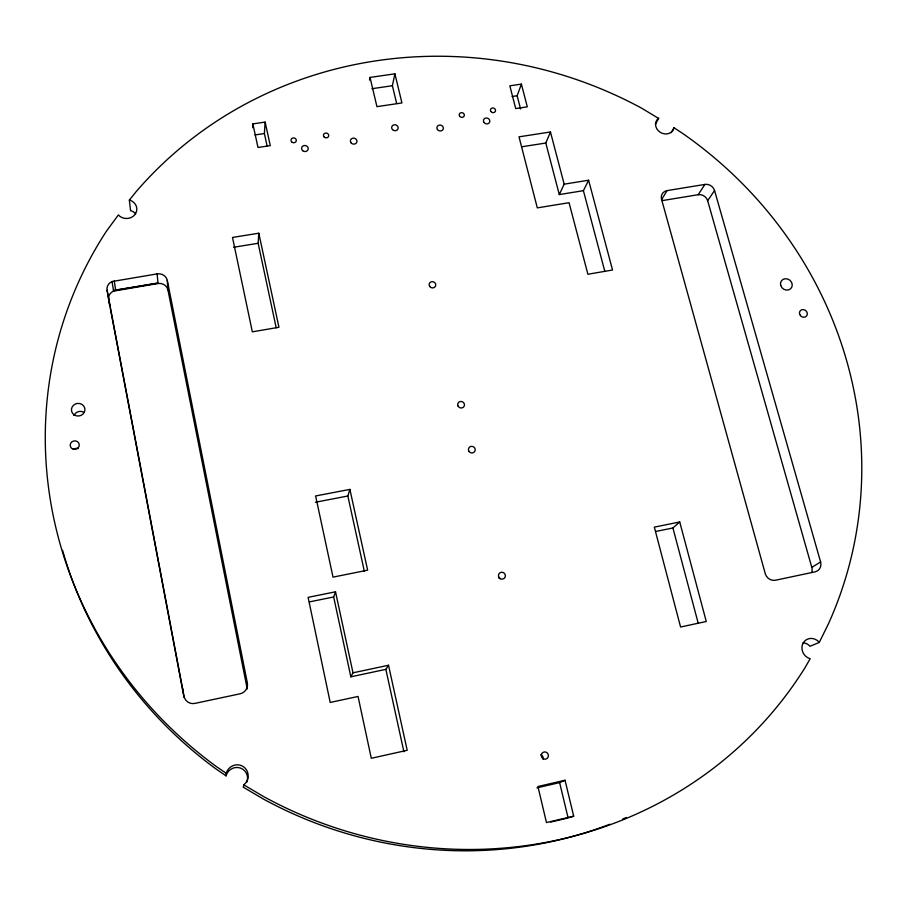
<?xml version="1.0" encoding="UTF-8"?>
<svg xmlns="http://www.w3.org/2000/svg" width="907" height="907" viewBox="0 0 907 907"><rect width="100%" height="100%" fill="white"/><g stroke="black" fill="none" stroke-linecap="round" stroke-linejoin="round"><path stroke-width="1.36" d="M252.679 127.717L252.872 123.896L265.127 122.082L270.286 145.63L257.985 147.478L252.872 123.896M267.077 145.846L264.39 133.533L265.127 122.082M276.204 327.801L258.144 243.291L258.801 233.212L232.498 237.441L252.339 331.837L278.948 327.268L258.801 233.212M62.572 550.368A406.019 387.459 26.6 0 0 216.501 769.329L226.104 775.87L226.512 772.458A11.349 11.065 -53.4 0 1 243.416 766.698A11.349 11.065 -53.4 0 1 244.198 784.498L243.223 787.163L262.724 798.682A406.019 387.459 26.6 0 0 609.844 824.248M246.965 689.195A9.081 8.923 -35 0 0 246.817 686.871L247.35 682.982L167.285 280.388A8.707 8.038 1.7 0 0 157.16 273.891L112.06 281.533A8.775 8.084 -0.9 0 0 107.105 290.274L109.985 306.725L108.659 299.741A8.651 7.982 -1.1 0 1 113.534 291.113L112.06 281.533M803.069 642.791A10.431 9.58 55.8 0 1 810.053 646.272L819.27 642.428L828.295 624.129A412.073 392.652 26.6 0 0 682.552 133.363L674.003 127.762L673.89 128.454A9.58 8.492 28.4 0 1 660.081 132.218A9.58 8.492 28.4 0 1 658.425 118.318L641.6 108.16A412.073 392.652 26.6 0 0 135.835 192.023L129.35 200.084L130.563 210.696L131.356 210.877A10.226 9.319 1.8 0 1 135.631 213.723M369.546 80.065L370.022 77.424L394.919 73.818L401.926 102.945L376.949 106.652L370.022 77.424M396.665 103.523L392.391 85.723L394.919 73.818M226.104 775.87L226.297 774.997A11.179 10.895 -53.7 0 1 240.389 768.048A11.179 10.895 -53.7 0 1 246.953 782.061M364.399 571.535L347.846 496.004L349.887 489.395L315.613 495.959L333.016 577.135L367.63 570.174L349.887 489.395M350.839 676.815L333.663 596.976L335.522 591.795L308.119 597.35L330.205 702.449L358.05 696.451L371.292 758.286L407.198 750.293L388.525 665.262L352.993 672.813L350.839 676.815L385.849 669.355L388.525 665.262M520.573 108.965L517.16 95.745L521.389 84.113L509.836 85.825L515.709 108.579L527.296 106.833L521.389 84.113M559.29 194.574L545.81 143.034L550.458 131.98L519.008 136.832L537.307 207.873L569.04 202.703L587.895 274.243L612.542 270.014L588.609 180.232L564.165 184.166L559.29 194.574L583.405 190.674L588.609 180.232M655.432 124.27L658.799 118.091M671.203 132.649L674.003 127.762M661.543 199.699L667.11 190.595L704.932 184.416A8.061 7.188 31.5 0 1 714.557 190.504L820.608 561.977A8.639 7.914 50.6 0 1 815.076 571.841L775.508 580.231A8.673 7.993 50.6 0 1 765.259 573.666L661.532 199.211A8.095 7.256 30.3 0 1 667.11 190.595M662.223 200.617L698.175 194.699L704.932 184.416M811.901 571.625A8.514 7.812 50.8 0 0 811.799 567.363L707.664 200.708L714.557 190.504M655.784 531.457L672.915 527.976L679.728 521.978L706.258 621.488L680.579 627.02L654.332 527.126L679.728 521.978M811.799 567.363L820.608 561.977M536.933 787.843L559.63 782.616L565.038 780.258L573.689 816.175L569.233 817.615M113.534 291.113L157.977 283.528A8.571 7.936 1.5 0 1 167.942 289.934L246.817 686.871M573.689 816.175L546.467 822.558L537.93 786.505L565.038 780.258M550.696 822.071L568.122 817.978L559.63 782.616M309.366 601.908L333.663 596.976M315.421 502.24L347.846 496.004M233.575 247.26L258.144 243.291M521.514 146.809L545.81 143.034M254.992 134.939L264.39 133.533M512.092 96.505L517.16 95.745M371.938 88.705L392.391 85.723M129.35 200.084L130.166 200.277A10.374 9.433 2 0 1 134.837 214.664A10.374 9.433 2 0 1 118.375 214.948L106.47 231.126A412.073 392.652 26.6 0 0 216.558 766.698L226.319 773.354M243.711 784.816L263.529 796.516A412.073 392.652 26.6 0 0 804.928 667.801L810.223 658.641L809.418 658.471A10.578 9.716 55.6 0 1 803.239 642.938A10.578 9.716 55.6 0 1 818.953 641.986L819.27 642.428M583.405 190.674L604.754 271.148M672.915 527.976L698.243 623.381M550.458 131.98L564.165 184.166M385.849 669.355L403.898 751.756M335.522 591.795L352.993 672.813M107.105 290.274L184.064 696.338A9.331 9.093 -34.9 0 0 194.88 703.401L240.117 693.798A9.229 9.059 -33.9 0 0 247.35 682.982M110.257 308.119L184.019 697.426M114.248 280.898L115.688 290.478M182.556 688.379L183.021 692.2M157.16 273.891L157.977 283.528M167.285 280.388L167.942 289.934M626.329 817.479A406.019 387.459 26.6 0 1 622.565 819.1M698.175 194.699A7.948 7.109 31.6 0 1 707.664 200.708M73.977 449.316A4.478 4.206 -10.8 0 1 78.376 448.534M73.966 415.519A6.666 6.236 -8.5 0 1 84.045 412.424M540.753 754.873A3.605 3.469 69 0 1 543.123 759.363M498.567 577.804A3.458 3.345 42.4 0 1 500.063 578.779M115.62 290.036L113.466 290.659L157.943 283.075L115.62 290.036M73.15 449.158A4.546 4.263 -10.4 0 0 79.204 444.328A4.546 4.263 -10.4 0 0 71.846 441.89A4.546 4.263 -10.4 0 0 73.15 449.158M74.272 414.941A6.768 6.326 -8.1 0 0 84.907 410.168A6.768 6.326 -8.1 0 0 75.349 404.012A6.768 6.326 -8.1 0 0 74.272 414.941M780.712 285.422A6.122 5.476 37 0 0 790.621 288.777A6.122 5.476 37 0 0 787.764 279.039A6.122 5.476 37 0 0 780.712 285.422M799.747 314.514A4.104 3.673 38.6 0 0 806.527 316.033A4.104 3.673 38.6 0 0 803.863 309.661A4.104 3.673 38.6 0 0 799.747 314.514M483.975 122.422A3.243 2.914 20.9 0 0 489.519 122.422A3.243 2.914 20.9 0 0 486.401 117.989A3.243 2.914 20.9 0 0 483.975 122.422M437.435 129.497A3.265 2.948 18.8 0 0 443.024 129.497A3.265 2.948 18.8 0 0 439.918 125.03A3.265 2.948 18.8 0 0 437.435 129.497M302.655 150.664A3.333 3.016 12 0 0 308.142 149.292A3.333 3.016 12 0 0 303.913 145.585A3.333 3.016 12 0 0 302.655 150.664M350.918 142.648A3.311 2.993 14.5 0 0 356.61 142.637A3.311 2.993 14.5 0 0 353.515 138.113A3.311 2.993 14.5 0 0 350.918 142.648M541.468 754.454A3.651 3.515 68.4 0 0 545.708 759.114A3.651 3.515 68.4 0 0 547.409 753.105A3.651 3.515 68.4 0 0 541.468 754.454M468.806 451.085A3.435 3.277 28.2 0 0 474.701 451.493A3.435 3.277 28.2 0 0 471.912 446.335A3.435 3.277 28.2 0 0 468.806 451.085M392.527 129.622A3.288 2.959 16.6 0 0 398.037 128.794A3.288 2.959 16.6 0 0 394.228 124.781A3.288 2.959 16.6 0 0 392.527 129.622M458.092 406.143A3.413 3.231 25.2 0 0 463.953 406.563A3.413 3.231 25.2 0 0 461.187 401.461A3.413 3.231 25.2 0 0 458.092 406.143M429.748 286.499A3.356 3.118 20.1 0 0 435.473 286.181A3.356 3.118 20.1 0 0 432.083 281.635A3.356 3.118 20.1 0 0 429.748 286.499M498.544 576.376A3.503 3.39 42 0 0 504.292 578.269A3.503 3.39 42 0 0 502.886 572.419A3.503 3.39 42 0 0 498.544 576.376M490.857 111.459A2.596 2.324 21.1 0 0 495.279 111.493A2.596 2.324 21.1 0 0 492.818 107.944A2.596 2.324 21.1 0 0 490.857 111.459M459.509 115.971A2.596 2.336 19.7 0 0 463.965 116.379A2.596 2.336 19.7 0 0 461.867 112.649A2.596 2.336 19.7 0 0 459.509 115.971M324.298 137.138A2.653 2.404 13.2 0 0 328.663 136.05A2.653 2.404 13.2 0 0 325.284 133.102A2.653 2.404 13.2 0 0 324.298 137.138M291.669 141.855A2.664 2.415 11.5 0 0 296.181 141.175A2.664 2.415 11.5 0 0 293.12 137.932A2.664 2.415 11.5 0 0 291.669 141.855"/></g></svg>
